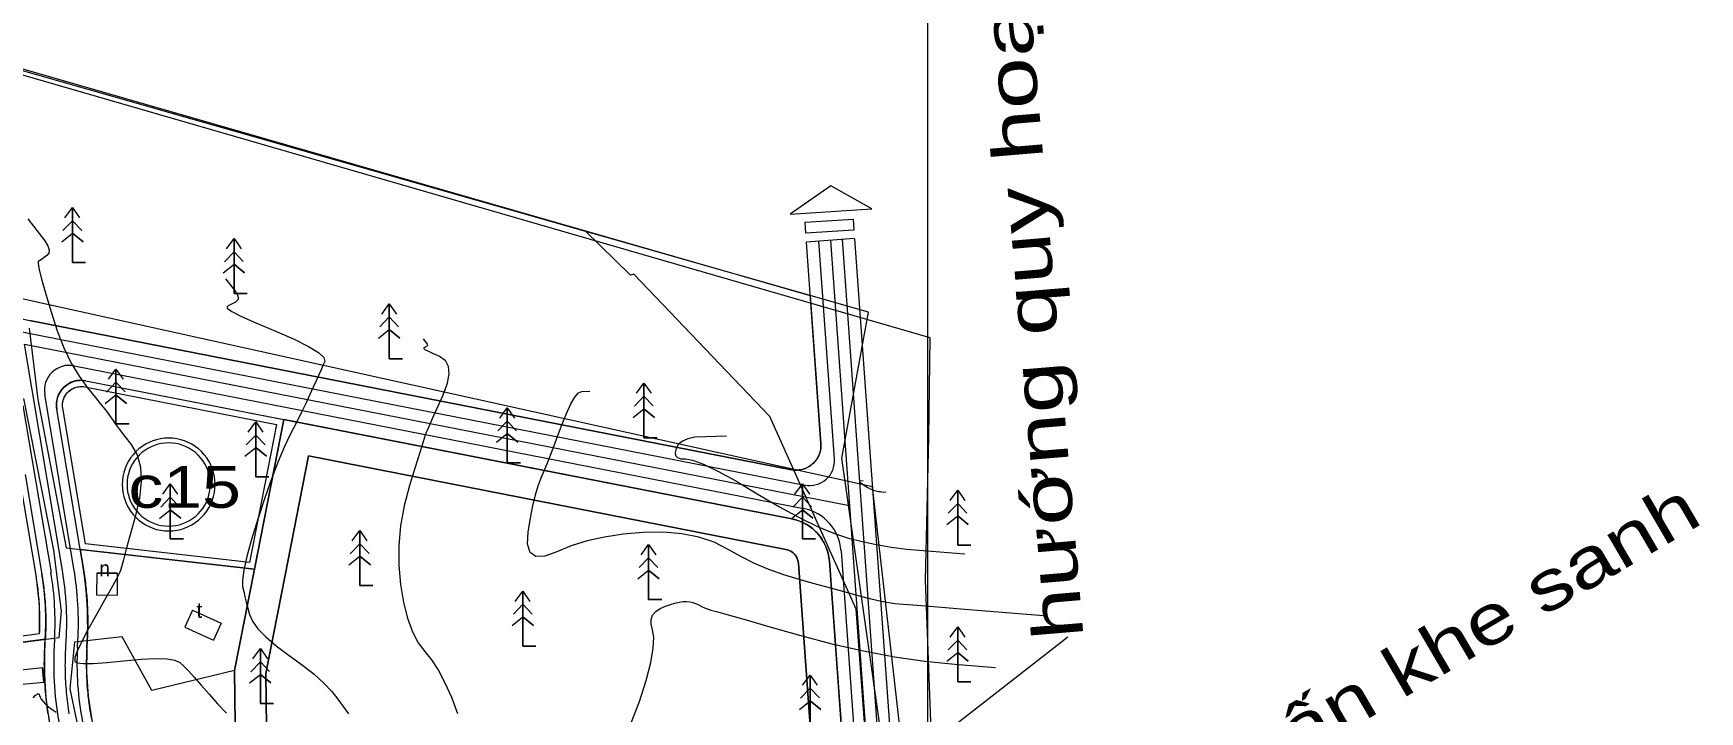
# Model space of a CAD drawing. Header units: metres. Extents: x 532950 to 537618, y 1849954 to 1853119.
# Drawn here: x 535865 to 536402, y 1851717 to 1851936 of the extents above; entities that cross this region are included whole.
import ezdxf

# ---------------------------------------------------------------- set-up
doc = ezdxf.new("R2010")
doc.units = ezdxf.units.M
doc.header["$LTSCALE"] = 3.1
for name, color, linetype, lineweight in [('11', 7, 'Continuous', 13), ('16', 7, 'Continuous', 13), ('17', 7, 'Continuous', 13), ('36', 7, 'Continuous', 13), ('46', 7, 'Continuous', 13), ('48', 7, 'Continuous', 13), ('50', 7, 'Continuous', 13), ('52', 7, 'Continuous', 13), ('53', 7, 'Continuous', 13), ('55', 7, 'Continuous', 13), ('58', 7, 'Continuous', 13), ('60', 7, 'Continuous', 13), ('63', 7, 'Continuous', 13), ('9', 7, 'Continuous', 13)]:
    doc.layers.add(name, color=color, linetype=linetype, lineweight=lineweight)

msp = doc.modelspace()

# ---------------------------------------------------------------- linework, layer by layer
at = {"layer": '11'}
for points in [[(536122.07, 1851868.99), (536138.22, 1851643.98), (536145.57, 1851566.05)], [(535876.17, 1851747.33), (535876.15, 1851748.1), (535876.14, 1851748.87), (535876.11, 1851749.64), (535876.08, 1851750.41), (535876.05, 1851751.19), (535876, 1851751.96), (535875.96, 1851752.73), (535875.9, 1851753.49), (535875.84, 1851754.26), (535875.78, 1851755.03), (535875.71, 1851755.8), (535875.63, 1851756.57), (535875.55, 1851757.33), (535875.46, 1851758.1), (535875.36, 1851758.87), (535875.26, 1851759.63), (535875.15, 1851760.4), (535875.04, 1851761.16), (535874.92, 1851761.92), (535874.8, 1851762.68), (535862.58, 1851835.58)], [(535862.58, 1851835.58), (536128.2, 1851783.61)], [(535876.97, 1851716.63), (535876.84, 1851717.48), (535876.71, 1851718.34), (535876.6, 1851719.2), (535876.48, 1851720.06), (535876.38, 1851720.92), (535876.28, 1851721.78), (535876.2, 1851722.64), (535876.12, 1851723.5), (535876.04, 1851724.36), (535875.98, 1851725.23), (535875.92, 1851726.09), (535875.87, 1851726.95), (535875.82, 1851727.82), (535875.79, 1851728.68), (535875.76, 1851729.55), (535875.74, 1851730.41), (535875.72, 1851731.28), (535875.71, 1851732.15), (535875.72, 1851733.01), (535875.72, 1851733.88), (535875.74, 1851734.74), (535875.76, 1851735.61), (535875.8, 1851736.47), (535875.83, 1851737.34), (535875.88, 1851738.2), (535876.01, 1851740.39), (535876.05, 1851741.16), (535876.08, 1851741.93), (535876.11, 1851742.7), (535876.14, 1851743.47), (535876.15, 1851744.24), (535876.17, 1851745.02), (535876.17, 1851745.79), (535876.17, 1851746.56), (535876.17, 1851747.33)]]:
    msp.add_lwpolyline(points, dxfattribs=at)
at = {"layer": '16'}
msp.add_line((536153.43, 1851566.46), (536153.43, 1852207.63), dxfattribs=at)
for points in [[(535941.73, 1851608.55), (535940.24, 1851729.62), (535946.45, 1851761.23), (535953.96, 1851799.62), (536107.71, 1851769.53), (536108.13, 1851769.43), (536108.55, 1851769.29), (536108.95, 1851769.11), (536109.33, 1851768.91), (536109.69, 1851768.67), (536110.03, 1851768.4), (536110.35, 1851768.1), (536110.64, 1851767.77), (536110.89, 1851767.42), (536111.12, 1851767.05), (536111.32, 1851766.66), (536111.48, 1851766.26), (536111.6, 1851765.84), (536111.69, 1851765.41), (536111.74, 1851764.98), (536120.53, 1851642.51)], [(535941.73, 1851608.55), (535940.24, 1851729.62), (535946.45, 1851761.23), (535953.96, 1851799.62), (536107.71, 1851769.53), (536107.93, 1851769.48), (536108.15, 1851769.42), (536108.36, 1851769.36), (536108.57, 1851769.28), (536108.78, 1851769.19), (536108.99, 1851769.09), (536109.18, 1851768.99), (536109.38, 1851768.88), (536109.57, 1851768.75), (536109.75, 1851768.62), (536109.93, 1851768.48), (536110.1, 1851768.34), (536110.26, 1851768.18), (536110.42, 1851768.02), (536110.57, 1851767.85), (536110.71, 1851767.68), (536110.84, 1851767.5), (536110.97, 1851767.31), (536111.08, 1851767.12), (536111.19, 1851766.92), (536111.29, 1851766.72), (536111.38, 1851766.51), (536111.46, 1851766.3), (536111.53, 1851766.08), (536111.59, 1851765.87), (536111.64, 1851765.65), (536111.69, 1851765.43), (536111.72, 1851765.2), (536111.74, 1851764.98), (536120.53, 1851642.51)]]:
    msp.add_lwpolyline(points, dxfattribs=at)
at = {"layer": '17'}
for points in [[(536130.5, 1851643.34), (536121.71, 1851765.7), (536121.56, 1851766.99), (536121.3, 1851768.27), (536120.93, 1851769.52), (536120.45, 1851770.74), (536119.86, 1851771.91), (536119.18, 1851773.02), (536118.4, 1851774.07), (536117.54, 1851775.04), (536116.59, 1851775.94), (536115.57, 1851776.76), (536114.48, 1851777.48), (536113.33, 1851778.1), (536112.14, 1851778.62), (536110.9, 1851779.04), (536109.63, 1851779.34), (535946.07, 1851811.35), (535936.64, 1851763.16), (535930.23, 1851730.54), (535931.84, 1851599.72)], [(536120.53, 1851642.51), (536111.74, 1851764.98), (536111.69, 1851765.41), (536111.6, 1851765.84), (536111.48, 1851766.26), (536111.32, 1851766.66), (536111.12, 1851767.05), (536110.89, 1851767.42), (536110.64, 1851767.77), (536110.35, 1851768.1), (536110.03, 1851768.4), (536109.69, 1851768.67), (536109.33, 1851768.91), (536108.95, 1851769.11), (536108.55, 1851769.29), (536108.13, 1851769.43), (536107.71, 1851769.53), (535953.96, 1851799.62), (535946.45, 1851761.23), (535940.24, 1851729.62), (535941.73, 1851608.55)]]:
    msp.add_lwpolyline(points, dxfattribs=at)
at = {"layer": '36'}
for points in [[(535882.22, 1851771.33), (535874.9, 1851814.97), (535874.84, 1851815.5), (535874.82, 1851816.02), (535874.85, 1851816.55), (535874.92, 1851817.07), (535875.04, 1851817.58), (535875.21, 1851818.08), (535875.41, 1851818.56), (535875.66, 1851819.03), (535875.95, 1851819.47), (535876.28, 1851819.88), (535876.64, 1851820.26), (535877.03, 1851820.61), (535877.45, 1851820.93), (535877.9, 1851821.21), (535878.37, 1851821.44), (535878.86, 1851821.64), (535879.36, 1851821.79), (535879.88, 1851821.89), (535880.4, 1851821.95), (535880.93, 1851821.96), (535881.45, 1851821.93), (535881.97, 1851821.85), (535943.72, 1851809.77), (535935.03, 1851765.35)], [(535882.22, 1851771.33), (535874.9, 1851814.97), (535874.85, 1851815.37), (535874.82, 1851815.77), (535874.82, 1851816.17), (535874.85, 1851816.56), (535874.9, 1851816.96), (535874.98, 1851817.35), (535875.09, 1851817.74), (535875.22, 1851818.11), (535875.37, 1851818.48), (535875.55, 1851818.84), (535875.76, 1851819.18), (535875.98, 1851819.51), (535876.23, 1851819.83), (535876.5, 1851820.12), (535876.78, 1851820.4), (535877.09, 1851820.66), (535877.41, 1851820.9), (535877.74, 1851821.11), (535878.09, 1851821.31), (535878.45, 1851821.48), (535878.82, 1851821.62), (535879.21, 1851821.74), (535879.59, 1851821.84), (535879.99, 1851821.91), (535880.38, 1851821.95), (535880.78, 1851821.96), (535881.18, 1851821.95), (535881.58, 1851821.92), (535881.97, 1851821.85), (535943.72, 1851809.77), (535935.03, 1851765.35)]]:
    msp.add_lwpolyline(points, close=True, dxfattribs=at)
for points in [[(535861.07, 1851791.66), (535866.17, 1851761.24), (535867.25, 1851751.83), (535867.34, 1851742.37), (535853.8, 1851740.53)], [(535861.07, 1851791.66), (535866.17, 1851761.24), (535866.27, 1851760.59), (535866.37, 1851759.95), (535866.47, 1851759.3), (535866.56, 1851758.65), (535866.65, 1851758.01), (535866.73, 1851757.36), (535866.81, 1851756.71), (535866.88, 1851756.06), (535866.95, 1851755.41), (535867.02, 1851754.76), (535867.07, 1851754.11), (535867.13, 1851753.46), (535867.18, 1851752.81), (535867.22, 1851752.16), (535867.27, 1851751.51), (535867.3, 1851750.85), (535867.33, 1851750.2), (535867.36, 1851749.55), (535867.38, 1851748.9), (535867.4, 1851748.24), (535867.41, 1851747.59), (535867.42, 1851746.94), (535867.42, 1851746.28), (535867.42, 1851745.63), (535867.42, 1851744.98), (535867.4, 1851744.32), (535867.39, 1851743.67), (535867.37, 1851743.02), (535867.34, 1851742.37), (535853.8, 1851740.53)]]:
    msp.add_lwpolyline(points, dxfattribs=at)
at = {"layer": '46'}
msp.add_lwpolyline([(535284.26, 1852090.56), (536115.57, 1851851.29), (536118.99, 1851803.59), (536119.01, 1851802.89), (536118.96, 1851802.2), (536118.86, 1851801.51), (536118.7, 1851800.83), (536118.47, 1851800.17), (536118.2, 1851799.53), (536117.86, 1851798.91), (536117.48, 1851798.33), (536117.04, 1851797.78), (536116.56, 1851797.28), (536116.04, 1851796.81), (536115.48, 1851796.4), (536114.88, 1851796.03), (536114.26, 1851795.72), (536113.61, 1851795.46), (536112.94, 1851795.27), (536112.26, 1851795.13), (536111.56, 1851795.04), (536110.86, 1851795.02), (536110.17, 1851795.07), (536109.48, 1851795.17), (535864.17, 1851843.17)], dxfattribs=at)
at = {"layer": '48'}
msp.add_lwpolyline([(535864.1, 1851423.04), (536000.85, 1851463.59), (536121.01, 1851536.11), (536159.04, 1851583.93), (536135.62, 1851789.72), (535515.37, 1851926.72)], dxfattribs=at)
at = {"layer": '50'}
for points in [[(535891.13, 1851652.46), (535912.85, 1851651.17), (535931.22, 1851649.72), (535930.23, 1851730.54), (535936.64, 1851763.16), (535880.5, 1851769.52), (535881.45, 1851763.8), (535882.67, 1851753.45), (535882.88, 1851743.02), (535882.82, 1851741.51), (535882.75, 1851740), (535882.62, 1851737.81), (535882.5, 1851730.01), (535883.03, 1851722.23), (535884.2, 1851714.52), (535886.36, 1851703.51), (535889.3, 1851688.48), (535890.85, 1851677.67), (535891.29, 1851666.76)], [(535869.26, 1851740.61), (535855.58, 1851738.76), (535852.9, 1851719.24), (535854.78, 1851706.32), (535848.59, 1851705.42), (535850.59, 1851688.39), (535857.41, 1851688.39), (535859.31, 1851675.39), (535865.73, 1851674.32), (535865.74, 1851652.12), (535877.63, 1851652.49), (535877.79, 1851666.91), (535877.41, 1851676.44), (535876.06, 1851685.89), (535870.96, 1851711.92), (535869.53, 1851721.48), (535868.96, 1851731.12), (535869.27, 1851740.78)]]:
    msp.add_lwpolyline(points, close=True, dxfattribs=at)
at = {"layer": '52'}
for p, q in [((536123.36, 1851798.66), (536118.33, 1851868.73)), ((536125.81, 1851869.26), (536141.96, 1851644.29)), ((535878.51, 1851828.65), (536113.4, 1851782.68)), ((535878.5, 1851763.3), (535869.08, 1851819.47)), ((535862.08, 1851815.88), (535871.1, 1851762.06)), ((536125.48, 1851769.03), (536134.48, 1851643.67)), ((535872.26, 1851740.61), (535872.14, 1851738.42)), ((535879.62, 1851737.99), (535879.75, 1851740.17))]:
    msp.add_line(p, q, dxfattribs=at)
msp.add_lwpolyline([(535410.48, 1851930.66), (535519.35, 1851916.13), (535863.35, 1851839.25), (536113.84, 1851790.24)], dxfattribs=at)
for centre, radius, start, end in [((535876.97, 1851820.79), 8, 78.9283, 189.5155), ((536115.38, 1851798.09), 8, 258.9283, 4.1063), ((536110.52, 1851767.96), 15, 4.1063, 78.9283), ((535776.17, 1851746.15), 96.25, 356.6981, 9.5155), ((535776.17, 1851746.15), 103.75, 356.6981, 9.5155), ((535975.71, 1851732.44), 103.75, 176.6981, 191.0826), ((535975.71, 1851732.44), 96.25, 176.6981, 191.0826)]:
    msp.add_arc(centre, radius, start, end, dxfattribs=at)
at = {"layer": '53'}
for p, q in [((536118.99, 1851803.59), (536114.34, 1851868.44)), ((536129.8, 1851869.55), (536145.94, 1851644.62)), ((535882.36, 1851823.82), (536109.63, 1851779.34)), ((535881.45, 1851763.8), (535872.93, 1851814.64)), ((536121.71, 1851765.7), (536130.5, 1851643.34)), ((535869.14, 1851738.59), (535869.27, 1851740.78)), ((535882.62, 1851737.81), (535882.75, 1851740))]:
    msp.add_line(p, q, dxfattribs=at)
msp.add_lwpolyline([(535411.01, 1851934.63), (535520.05, 1851920.07), (535864.17, 1851843.17), (536109.48, 1851795.17)], dxfattribs=at)
for centre, radius, start, end in [((535880.82, 1851815.97), 8, 78.9283, 189.5155), ((536111.01, 1851803.02), 8, 258.9283, 4.1063), ((536106.75, 1851764.62), 15, 4.1063, 78.9283), ((535776.17, 1851746.15), 93.25, 356.6981, 9.5155), ((535776.17, 1851746.15), 106.75, 356.6981, 9.5155), ((535975.71, 1851732.44), 106.75, 176.6981, 191.0826), ((535975.71, 1851732.44), 93.25, 176.6981, 191.0826)]:
    msp.add_arc(centre, radius, start, end, dxfattribs=at)
at = {"layer": '55'}
for p, q in [((535878.02, 1851879.59), (535878.02, 1851861.92)), ((535874.96, 1851872.15), (535878.02, 1851875.35)), ((535881, 1851872.21), (535878.02, 1851875.35)), ((535874.54, 1851868.52), (535878.02, 1851871.3)), ((535881.43, 1851868.53), (535878.02, 1851871.3)), ((535930.02, 1851869.59), (535930.02, 1851851.92)), ((535926.96, 1851862.15), (535930.02, 1851865.35)), ((535933, 1851862.21), (535930.02, 1851865.35)), ((535878.02, 1851861.92), (535882.22, 1851861.92)), ((535926.54, 1851858.52), (535930.02, 1851861.3)), ((535933.43, 1851858.53), (535930.02, 1851861.3)), ((535930.02, 1851851.92), (535934.22, 1851851.92)), ((535980.02, 1851848.59), (535980.02, 1851830.92)), ((535976.96, 1851841.15), (535980.02, 1851844.35)), ((535983, 1851841.21), (535980.02, 1851844.35)), ((535976.54, 1851837.52), (535980.02, 1851840.3)), ((535983.43, 1851837.53), (535980.02, 1851840.3)), ((535980.02, 1851830.92), (535984.22, 1851830.92)), ((535892.02, 1851827.59), (535892.02, 1851809.92)), ((535888.54, 1851816.52), (535892.02, 1851819.3)), ((535888.96, 1851820.15), (535892.02, 1851823.35)), ((535895, 1851820.21), (535892.02, 1851823.35)), ((535895.43, 1851816.53), (535892.02, 1851819.3)), ((536062.02, 1851823.09), (536062.02, 1851805.42)), ((536018.02, 1851815.09), (536018.02, 1851797.42)), ((536058.54, 1851812.02), (536062.02, 1851814.8)), ((536058.96, 1851815.65), (536062.02, 1851818.85)), ((536065, 1851815.71), (536062.02, 1851818.85)), ((536065.43, 1851812.03), (536062.02, 1851814.8)), ((535892.02, 1851809.92), (535896.22, 1851809.92)), ((535937.02, 1851810.59), (535937.02, 1851792.92)), ((536014.96, 1851807.65), (536018.02, 1851810.85)), ((536021, 1851807.71), (536018.02, 1851810.85)), ((535933.96, 1851803.15), (535937.02, 1851806.35)), ((535940, 1851803.21), (535937.02, 1851806.35)), ((536014.54, 1851804.02), (536018.02, 1851806.8)), ((536021.43, 1851804.03), (536018.02, 1851806.8)), ((536062.02, 1851805.42), (536066.22, 1851805.42)), ((535933.54, 1851799.52), (535937.02, 1851802.3)), ((535940.43, 1851799.53), (535937.02, 1851802.3)), ((535937.02, 1851792.92), (535941.22, 1851792.92)), ((536018.02, 1851797.42), (536022.22, 1851797.42)), ((535909.52, 1851790.59), (535909.52, 1851772.92)), ((536113.02, 1851790.59), (536113.02, 1851772.92)), ((536163.02, 1851788.59), (536163.02, 1851770.92)), ((535906.04, 1851779.52), (535909.52, 1851782.3)), ((535906.46, 1851783.15), (535909.52, 1851786.35)), ((535912.5, 1851783.21), (535909.52, 1851786.35)), ((535912.93, 1851779.53), (535909.52, 1851782.3)), ((536109.54, 1851779.52), (536113.02, 1851782.3)), ((536109.96, 1851783.15), (536113.02, 1851786.35)), ((536116, 1851783.21), (536113.02, 1851786.35)), ((536116.43, 1851779.53), (536113.02, 1851782.3)), ((536159.96, 1851781.15), (536163.02, 1851784.35)), ((536166, 1851781.21), (536163.02, 1851784.35)), ((536159.54, 1851777.52), (536163.02, 1851780.3)), ((536166.43, 1851777.53), (536163.02, 1851780.3)), ((535909.52, 1851772.92), (535913.72, 1851772.92)), ((535967.46, 1851768.15), (535970.52, 1851771.35)), ((535970.52, 1851775.59), (535970.52, 1851757.92)), ((535973.5, 1851768.21), (535970.52, 1851771.35)), ((536063.52, 1851771.09), (536063.52, 1851753.42)), ((536113.02, 1851772.92), (536117.22, 1851772.92)), ((536163.02, 1851770.92), (536167.22, 1851770.92)), ((535967.04, 1851764.52), (535970.52, 1851767.3)), ((535973.93, 1851764.53), (535970.52, 1851767.3)), ((536060.46, 1851763.65), (536063.52, 1851766.85)), ((536066.5, 1851763.71), (536063.52, 1851766.85)), ((535885.81, 1851761.85), (535885.79, 1851754.85)), ((535892.45, 1851761.83), (535885.81, 1851761.85)), ((535885.81, 1851761.85), (535892.45, 1851761.83)), ((535892.45, 1851761.83), (535892.43, 1851754.83)), ((536060.04, 1851760.02), (536063.52, 1851762.8)), ((536066.93, 1851760.03), (536063.52, 1851762.8)), ((535885.79, 1851754.85), (535892.43, 1851754.83)), ((535970.52, 1851757.92), (535974.72, 1851757.92)), ((536023.02, 1851756.09), (536023.02, 1851738.42)), ((535916.67, 1851749.93), (535914.23, 1851744.45)), ((535916.67, 1851749.93), (535925.9, 1851745.83)), ((535916.67, 1851749.93), (535925.9, 1851745.83)), ((536019.96, 1851748.65), (536023.02, 1851751.85)), ((536026, 1851748.71), (536023.02, 1851751.85)), ((536063.52, 1851753.42), (536067.72, 1851753.42)), ((535914.23, 1851744.45), (535923.46, 1851740.34)), ((535925.9, 1851745.83), (535923.46, 1851740.34)), ((536019.54, 1851745.02), (536023.02, 1851747.8)), ((536026.43, 1851745.03), (536023.02, 1851747.8)), ((536163.02, 1851744.59), (536163.02, 1851726.92)), ((536135.64, 1851692.42), (536198.48, 1851741.37)), ((536159.96, 1851737.15), (536163.02, 1851740.35)), ((536166, 1851737.21), (536163.02, 1851740.35)), ((535935.46, 1851730.15), (535938.52, 1851733.35)), ((535938.52, 1851737.59), (535938.52, 1851719.92)), ((535941.5, 1851730.21), (535938.52, 1851733.35)), ((536023.02, 1851738.42), (536027.22, 1851738.42)), ((536159.54, 1851733.52), (536163.02, 1851736.3)), ((536166.43, 1851733.53), (536163.02, 1851736.3)), ((535861.36, 1851730.8), (535868.33, 1851731.47)), ((535868.33, 1851731.47), (535868.78, 1851726.82)), ((535868.78, 1851726.82), (535868.33, 1851731.47)), ((535935.04, 1851726.52), (535938.52, 1851729.3)), ((535941.93, 1851726.53), (535938.52, 1851729.3)), ((536115.52, 1851729.09), (536115.52, 1851711.42)), ((535861.82, 1851726.15), (535868.78, 1851726.82)), ((536112.46, 1851721.65), (536115.52, 1851724.85)), ((536118.5, 1851721.71), (536115.52, 1851724.85)), ((536163.02, 1851726.92), (536167.22, 1851726.92)), ((535938.52, 1851719.92), (535942.72, 1851719.92)), ((536112.04, 1851718.02), (536115.52, 1851720.8)), ((536118.93, 1851718.03), (536115.52, 1851720.8))]:
    msp.add_line(p, q, dxfattribs=at)
msp.add_lwpolyline([(534435.03, 1852302.36), (534325.72, 1852049.19), (534353.84, 1851932.14), (534451.76, 1851760.49), (534494.46, 1851609.32), (534521.83, 1851454.43), (534874.06, 1851297.73), (534980.01, 1851227.29), (535025.25, 1851130.42), (535137.96, 1851046.53), (535351.9, 1851022.3), (535580.64, 1851242.44), (535635.18, 1851288.02), (535713.41, 1851370.26), (536002.4, 1851411.83), (536158.14, 1851571.22), (536125.75, 1851798.92), (536134.25, 1851845.92), (534499.31, 1852312.5)], close=True, dxfattribs=at)
for points in [[(535875.59, 1851876.3), (535878.02, 1851879.59), (535880.29, 1851876.3)], [(535875.59, 1851876.3), (535878.02, 1851879.59), (535880.29, 1851876.3)], [(535882.22, 1851861.92), (535878.02, 1851861.92), (535878.02, 1851879.59)], [(535863.66, 1851875.95), (535869.15, 1851868.9), (535870.05, 1851867.28), (535870.46, 1851865.94), (535870.37, 1851864.89), (535869.8, 1851864.13), (535869.03, 1851863.56), (535868.37, 1851863.09), (535867.81, 1851862.72), (535867.37, 1851862.45), (535867.02, 1851862.27), (535866.96, 1851861.52), (535867.33, 1851859.51), (535868.15, 1851856.25), (535869.4, 1851851.74), (535871.1, 1851845.97), (535873.1, 1851839.88), (535875.28, 1851834.4), (535877.62, 1851829.52), (535880.15, 1851825.25), (535882.84, 1851821.58), (535885.37, 1851818.49), (535887.39, 1851815.98), (535888.92, 1851814.03), (535889.95, 1851812.65), (535890.48, 1851811.84), (535890.96, 1851811.08), (535891.85, 1851809.84), (535893.14, 1851808.12), (535894.83, 1851805.92), (535896.92, 1851803.25), (535898.81, 1851799.99), (535899.89, 1851796.04), (535900.15, 1851791.39), (535899.6, 1851786.04), (535898.24, 1851780), (535896.63, 1851774.2), (535895.35, 1851769.57), (535894.39, 1851766.13), (535893.76, 1851763.86), (535893.45, 1851762.77), (535893.02, 1851761.79), (535892.03, 1851759.86), (535890.46, 1851756.99), (535888.33, 1851753.16), (535885.63, 1851748.37), (535882.97, 1851743.58), (535880.95, 1851739.7), (535879.57, 1851736.73), (535878.82, 1851734.69), (535878.72, 1851733.56), (535879.53, 1851733.03), (535881.52, 1851732.77), (535884.69, 1851732.78), (535889.04, 1851733.07), (535894.57, 1851733.64), (535900.18, 1851734.17), (535904.78, 1851734.4), (535908.38, 1851734.3), (535910.97, 1851733.88), (535912.56, 1851733.14), (535913.79, 1851732.01), (535915.36, 1851730.42), (535917.24, 1851728.37), (535919.45, 1851725.85), (535921.97, 1851722.88), (535924.73, 1851719.76), (535927.61, 1851716.81)], [(535874.96, 1851872.15), (535878.02, 1851875.35), (535881, 1851872.21)], [(535874.54, 1851868.52), (535878.02, 1851871.3), (535881.43, 1851868.53)], [(535927.59, 1851866.3), (535930.02, 1851869.59), (535932.29, 1851866.3)], [(535927.59, 1851866.3), (535930.02, 1851869.59), (535932.29, 1851866.3)], [(535934.22, 1851851.92), (535930.02, 1851851.92), (535930.02, 1851869.59)], [(536137.78, 1851649.77), (536130.3, 1851750.32), (536102.52, 1851812.35), (536058.79, 1851858.16), (536057.67, 1851857.78), (536042.93, 1851872.2)], [(535926.96, 1851862.15), (535930.02, 1851865.35), (535933, 1851862.21)], [(535926.54, 1851858.52), (535930.02, 1851861.3), (535933.43, 1851858.53)], [(535927.3, 1851856.61), (535930.58, 1851852.4), (535931.12, 1851851.42), (535931.36, 1851850.62), (535931.31, 1851850), (535930.97, 1851849.54), (535930.45, 1851849.17), (535929.87, 1851848.81), (535929.24, 1851848.46), (535928.55, 1851848.11), (535927.8, 1851847.77), (535927.8, 1851847.18), (535929.33, 1851846.09), (535932.41, 1851844.51), (535937.02, 1851842.42), (535943.17, 1851839.84), (535949.35, 1851837.18), (535954.04, 1851834.87), (535957.25, 1851832.89), (535958.98, 1851831.26), (535959.22, 1851829.97), (535958.67, 1851828.75), (535958.03, 1851827.31), (535957.3, 1851825.67), (535956.47, 1851823.81), (535955.54, 1851821.75), (535954.48, 1851819.41), (535953.21, 1851816.75), (535951.75, 1851813.75), (535950.09, 1851810.42), (535948.24, 1851806.77), (535946.25, 1851802.61), (535944.2, 1851797.79), (535942.08, 1851792.29), (535939.9, 1851786.13), (535937.65, 1851779.29), (535935.64, 1851772.68), (535934.14, 1851767.21), (535933.17, 1851762.86), (535932.71, 1851759.65), (535932.78, 1851757.56), (535933.14, 1851755.98), (535933.54, 1851754.3), (535933.98, 1851752.5), (535934.46, 1851750.6), (535935, 1851748.59), (535935.95, 1851746.41), (535937.71, 1851744), (535940.28, 1851741.36), (535943.64, 1851738.5), (535947.82, 1851735.41), (535952.1, 1851732.28), (535955.81, 1851729.31), (535958.93, 1851726.49), (535961.48, 1851723.83), (535963.45, 1851721.32), (535965.16, 1851718.93), (535966.91, 1851716.61)], [(535977.59, 1851845.3), (535980.02, 1851848.59), (535982.29, 1851845.3)], [(535977.59, 1851845.3), (535980.02, 1851848.59), (535982.29, 1851845.3)], [(535984.22, 1851830.92), (535980.02, 1851830.92), (535980.02, 1851848.59)], [(535864.02, 1851840.77), (535866.87, 1851817.78), (535876.01, 1851770.03), (535936.64, 1851763.16), (535930.23, 1851730.54), (535903.52, 1851724.12), (535894.01, 1851741.42), (535878.7, 1851739.64), (535877.2, 1851724.59), (535887.39, 1851676.29)], [(535976.96, 1851841.15), (535980.02, 1851844.35), (535983, 1851841.21)], [(535976.54, 1851837.52), (535980.02, 1851840.3), (535983.43, 1851837.53)], [(535990.93, 1851837.28), (535992.01, 1851835.89), (535992.19, 1851835.57), (535992.27, 1851835.31), (535992.25, 1851835.1), (535992.14, 1851834.95), (535991.97, 1851834.83), (535991.78, 1851834.71), (535991.57, 1851834.6), (535991.34, 1851834.48), (535991.1, 1851834.37), (535991.1, 1851834.18), (535991.6, 1851833.82), (535992.61, 1851833.3), (535994.13, 1851832.61), (535996.15, 1851831.76), (535998, 1851830.49), (535999.01, 1851828.54), (535999.18, 1851825.91), (535998.51, 1851822.59), (535996.99, 1851818.6), (535995.24, 1851814.67), (535993.85, 1851811.56), (535992.82, 1851809.27), (535992.16, 1851807.8), (535991.87, 1851807.14), (535991.57, 1851806.27), (535990.88, 1851804.12), (535989.82, 1851800.71), (535988.37, 1851796.04), (535986.53, 1851790.1), (535984.79, 1851783.56), (535983.63, 1851777.11), (535983.05, 1851770.73), (535983.04, 1851764.43), (535983.61, 1851758.21), (535984.61, 1851752.4), (535985.89, 1851747.35), (535987.45, 1851743.04), (535989.29, 1851739.48), (535991.41, 1851736.67), (535993.64, 1851733.92), (535995.82, 1851730.54), (535997.94, 1851726.54), (536000.01, 1851721.91), (536002.03, 1851716.65)], [(535889.59, 1851824.3), (535892.02, 1851827.59), (535894.29, 1851824.3)], [(535889.59, 1851824.3), (535892.02, 1851827.59), (535894.29, 1851824.3)], [(535896.22, 1851809.92), (535892.02, 1851809.92), (535892.02, 1851827.59)], [(535888.54, 1851816.52), (535892.02, 1851819.3), (535895.43, 1851816.53)], [(535888.96, 1851820.15), (535892.02, 1851823.35), (535895, 1851820.21)], [(536190.65, 1851748.18), (536164.03, 1851750.3), (536157.83, 1851750.79), (536152.66, 1851751.2), (536148.53, 1851751.53), (536145.44, 1851751.78), (536142.83, 1851752.04), (536140.17, 1851752.43), (536137.46, 1851752.94), (536134.7, 1851753.56), (536131.88, 1851754.31), (536128.8, 1851755.18), (536125.28, 1851756.17), (536121.31, 1851757.27), (536116.89, 1851758.49), (536112.02, 1851759.83), (536107.02, 1851761.34), (536102.22, 1851763.07), (536097.61, 1851765.03), (536093.19, 1851767.2), (536088.96, 1851769.6), (536084.58, 1851771.82), (536079.66, 1851773.46), (536074.23, 1851774.53), (536068.28, 1851775.03), (536061.8, 1851774.95), (536055.3, 1851774.4), (536049.27, 1851773.51), (536043.71, 1851772.28), (536038.61, 1851770.69), (536033.99, 1851768.76), (536030.11, 1851767.33), (536027.25, 1851767.26), (536025.4, 1851768.55), (536024.56, 1851771.19), (536024.73, 1851775.19), (536025.45, 1851779.63), (536026.22, 1851783.59), (536027.05, 1851787.06), (536027.95, 1851790.04), (536028.9, 1851792.54), (536029.94, 1851795.02), (536031.12, 1851797.93), (536032.43, 1851801.27), (536033.87, 1851805.05), (536035.44, 1851809.26), (536037.02, 1851813.25), (536038.46, 1851816.36), (536039.78, 1851818.58), (536040.98, 1851819.93), (536042.05, 1851820.39), (536044.56, 1851820.44)], [(536059.59, 1851819.8), (536062.02, 1851823.09), (536064.29, 1851819.8)], [(536059.59, 1851819.8), (536062.02, 1851823.09), (536064.29, 1851819.8)], [(536066.22, 1851805.42), (536062.02, 1851805.42), (536062.02, 1851823.09)], [(535855.58, 1851738.76), (535873.68, 1851741.21), (535874.5, 1851749.61), (535871.99, 1851769.27), (535862.38, 1851818.06)], [(536015.59, 1851811.8), (536018.02, 1851815.09), (536020.29, 1851811.8)], [(536015.59, 1851811.8), (536018.02, 1851815.09), (536020.29, 1851811.8)], [(536022.22, 1851797.42), (536018.02, 1851797.42), (536018.02, 1851815.09)], [(536058.54, 1851812.02), (536062.02, 1851814.8), (536065.43, 1851812.03)], [(536058.96, 1851815.65), (536062.02, 1851818.85), (536065, 1851815.71)], [(535934.59, 1851807.3), (535937.02, 1851810.59), (535939.29, 1851807.3)], [(535934.59, 1851807.3), (535937.02, 1851810.59), (535939.29, 1851807.3)], [(535941.22, 1851792.92), (535937.02, 1851792.92), (535937.02, 1851810.59)], [(536014.96, 1851807.65), (536018.02, 1851810.85), (536021, 1851807.71)], [(535933.96, 1851803.15), (535937.02, 1851806.35), (535940, 1851803.21)], [(536014.54, 1851804.02), (536018.02, 1851806.8), (536021.43, 1851804.03)], [(536088.59, 1851806), (536078.41, 1851805.64), (536076.17, 1851805.16), (536074.41, 1851804.4), (536073.14, 1851803.36), (536072.36, 1851802.05), (536072.04, 1851800.74), (536072.19, 1851799.75), (536072.79, 1851799.07), (536073.84, 1851798.7), (536075.35, 1851798.64), (536077.67, 1851798.27), (536081.14, 1851796.96), (536085.77, 1851794.73), (536091.56, 1851791.56), (536098.5, 1851787.45), (536105.7, 1851783.22), (536112.24, 1851779.67), (536118.12, 1851776.81), (536123.34, 1851774.62), (536127.91, 1851773.12), (536132.26, 1851772.02), (536136.84, 1851771.08), (536141.63, 1851770.29), (536146.65, 1851769.64), (536151.89, 1851769.14), (536165.27, 1851768.08)], [(535933.54, 1851799.52), (535937.02, 1851802.3), (535940.43, 1851799.53)], [(535907.09, 1851787.3), (535909.52, 1851790.59), (535911.79, 1851787.3)], [(535907.09, 1851787.3), (535909.52, 1851790.59), (535911.79, 1851787.3)], [(535913.72, 1851772.92), (535909.52, 1851772.92), (535909.52, 1851790.59)], [(536110.59, 1851787.3), (536113.02, 1851790.59), (536115.29, 1851787.3)], [(536110.59, 1851787.3), (536113.02, 1851790.59), (536115.29, 1851787.3)], [(536117.22, 1851772.92), (536113.02, 1851772.92), (536113.02, 1851790.59)], [(536132.62, 1851791.56), (536131.43, 1851791.48), (536131.44, 1851791.31), (536131.71, 1851791.02), (536132.24, 1851790.63), (536133.03, 1851790.12), (536133.9, 1851789.61), (536134.67, 1851789.18), (536135.33, 1851788.85), (536135.89, 1851788.6), (536136.34, 1851788.45), (536136.75, 1851788.34), (536137.19, 1851788.25), (536137.64, 1851788.18), (536138.12, 1851788.12), (536138.61, 1851788.07), (536139.88, 1851787.97)], [(536160.59, 1851785.3), (536163.02, 1851788.59), (536165.29, 1851785.3)], [(536160.59, 1851785.3), (536163.02, 1851788.59), (536165.29, 1851785.3)], [(536167.22, 1851770.92), (536163.02, 1851770.92), (536163.02, 1851788.59)], [(535906.04, 1851779.52), (535909.52, 1851782.3), (535912.93, 1851779.53)], [(535906.46, 1851783.15), (535909.52, 1851786.35), (535912.5, 1851783.21)], [(536109.54, 1851779.52), (536113.02, 1851782.3), (536116.43, 1851779.53)], [(536109.96, 1851783.15), (536113.02, 1851786.35), (536116, 1851783.21)], [(536159.96, 1851781.15), (536163.02, 1851784.35), (536166, 1851781.21)], [(536159.54, 1851777.52), (536163.02, 1851780.3), (536166.43, 1851777.53)], [(535967.46, 1851768.15), (535970.52, 1851771.35), (535973.5, 1851768.21)], [(535968.09, 1851772.3), (535970.52, 1851775.59), (535972.79, 1851772.3)], [(535968.09, 1851772.3), (535970.52, 1851775.59), (535972.79, 1851772.3)], [(535974.72, 1851757.92), (535970.52, 1851757.92), (535970.52, 1851775.59)], [(536061.09, 1851767.8), (536063.52, 1851771.09), (536065.79, 1851767.8)], [(536061.09, 1851767.8), (536063.52, 1851771.09), (536065.79, 1851767.8)], [(536067.72, 1851753.42), (536063.52, 1851753.42), (536063.52, 1851771.09)], [(535967.04, 1851764.52), (535970.52, 1851767.3), (535973.93, 1851764.53)], [(536060.46, 1851763.65), (536063.52, 1851766.85), (536066.5, 1851763.71)], [(536060.04, 1851760.02), (536063.52, 1851762.8), (536066.93, 1851760.03)], [(536020.59, 1851752.8), (536023.02, 1851756.09), (536025.29, 1851752.8)], [(536020.59, 1851752.8), (536023.02, 1851756.09), (536025.29, 1851752.8)], [(536027.22, 1851738.42), (536023.02, 1851738.42), (536023.02, 1851756.09)], [(536019.96, 1851748.65), (536023.02, 1851751.85), (536026, 1851748.71)], [(536057.87, 1851713.68), (536060.56, 1851720.54), (536062.69, 1851727.35), (536064.17, 1851733.07), (536065.02, 1851737.69), (536065.24, 1851741.22), (536064.81, 1851743.65), (536064.32, 1851745.44), (536064.32, 1851747.01), (536064.81, 1851748.37), (536065.8, 1851749.52), (536067.28, 1851750.46), (536068.96, 1851751.21), (536070.53, 1851751.81), (536071.99, 1851752.26), (536073.35, 1851752.56), (536074.6, 1851752.7), (536075.75, 1851752.71), (536076.81, 1851752.62), (536077.77, 1851752.43), (536078.65, 1851752.14), (536079.43, 1851751.75), (536080.18, 1851751.32), (536080.96, 1851750.94), (536081.78, 1851750.59), (536082.63, 1851750.28), (536083.52, 1851750.01), (536085.39, 1851749.49), (536089.17, 1851748.42), (536094.88, 1851746.8), (536102.5, 1851744.64), (536112.05, 1851741.93), (536122.46, 1851739.17), (536132.66, 1851736.85), (536142.67, 1851734.98), (536152.48, 1851733.56), (536162.08, 1851732.58), (536171.24, 1851731.85), (536175.14, 1851731.54)], [(536019.54, 1851745.02), (536023.02, 1851747.8), (536026.43, 1851745.03)], [(536160.59, 1851741.3), (536163.02, 1851744.59), (536165.29, 1851741.3)], [(536160.59, 1851741.3), (536163.02, 1851744.59), (536165.29, 1851741.3)], [(536167.22, 1851726.92), (536163.02, 1851726.92), (536163.02, 1851744.59)], [(536159.96, 1851737.15), (536163.02, 1851740.35), (536166, 1851737.21)], [(535935.46, 1851730.15), (535938.52, 1851733.35), (535941.5, 1851730.21)], [(535936.09, 1851734.3), (535938.52, 1851737.59), (535940.79, 1851734.3)], [(535936.09, 1851734.3), (535938.52, 1851737.59), (535940.79, 1851734.3)], [(535942.72, 1851719.92), (535938.52, 1851719.92), (535938.52, 1851737.59)], [(536159.54, 1851733.52), (536163.02, 1851736.3), (536166.43, 1851733.53)], [(535935.04, 1851726.52), (535938.52, 1851729.3), (535941.93, 1851726.53)], [(536113.09, 1851725.8), (536115.52, 1851729.09), (536117.79, 1851725.8)], [(536113.09, 1851725.8), (536115.52, 1851729.09), (536117.79, 1851725.8)], [(536119.72, 1851711.42), (536115.52, 1851711.42), (536115.52, 1851729.09)], [(535865.35, 1851721.74), (535866.05, 1851722.49), (535866.61, 1851722.95), (535867.02, 1851723.11), (535867.3, 1851722.97), (535867.43, 1851722.54), (535867.6, 1851721.93), (535867.97, 1851721.26), (535868.55, 1851720.52), (535869.33, 1851719.71), (535870.32, 1851718.85), (535871.47, 1851717.97), (535872.74, 1851717.13)], [(536112.46, 1851721.65), (536115.52, 1851724.85), (536118.5, 1851721.71)], [(536112.04, 1851718.02), (536115.52, 1851720.8), (536118.93, 1851718.03)]]:
    msp.add_lwpolyline(points, dxfattribs=at)
at = {"layer": '58'}
for points in [[(535284.26, 1852090.56), (536115.57, 1851851.29), (536118.99, 1851803.59), (536119.01, 1851803.09), (536119, 1851802.58), (536118.95, 1851802.08), (536118.87, 1851801.58), (536118.77, 1851801.08), (536118.63, 1851800.6), (536118.46, 1851800.12), (536118.26, 1851799.66), (536118.03, 1851799.2), (536117.77, 1851798.77), (536117.49, 1851798.35), (536117.18, 1851797.95), (536116.85, 1851797.57), (536116.49, 1851797.21), (536116.11, 1851796.88), (536115.71, 1851796.56), (536115.3, 1851796.28), (536114.86, 1851796.02), (536114.41, 1851795.79), (536113.95, 1851795.59), (536113.47, 1851795.42), (536112.99, 1851795.28), (536112.49, 1851795.17), (536111.99, 1851795.09), (536111.49, 1851795.04), (536110.98, 1851795.02), (536110.48, 1851795.04), (536109.98, 1851795.09), (536109.48, 1851795.17), (535864.17, 1851843.17)], [(535931.84, 1851599.72), (535930.23, 1851730.54), (535936.64, 1851763.16), (535946.07, 1851811.35), (536109.63, 1851779.34), (536110.29, 1851779.2), (536110.94, 1851779.02), (536111.59, 1851778.82), (536112.22, 1851778.59), (536112.85, 1851778.33), (536113.46, 1851778.04), (536114.05, 1851777.72), (536114.64, 1851777.38), (536115.2, 1851777.01), (536115.75, 1851776.62), (536116.28, 1851776.2), (536116.79, 1851775.76), (536117.29, 1851775.3), (536117.76, 1851774.82), (536118.2, 1851774.31), (536118.63, 1851773.78), (536119.03, 1851773.24), (536119.4, 1851772.68), (536119.75, 1851772.1), (536120.08, 1851771.51), (536120.37, 1851770.9), (536120.64, 1851770.28), (536120.88, 1851769.65), (536121.09, 1851769.01), (536121.28, 1851768.36), (536121.43, 1851767.7), (536121.56, 1851767.04), (536121.65, 1851766.37), (536121.71, 1851765.7), (536122.02, 1851761.48), (536122.32, 1851757.26), (536122.62, 1851753.04), (536122.92, 1851748.82), (536123.23, 1851744.61), (536123.53, 1851740.39), (536123.83, 1851736.17), (536124.14, 1851731.95), (536124.44, 1851727.73), (536124.74, 1851723.51), (536125.04, 1851719.29), (536125.35, 1851715.07)], [(535862.76, 1851793.66), (535868.14, 1851761.57), (535868.26, 1851760.85), (535868.37, 1851760.13), (535868.47, 1851759.42), (535868.57, 1851758.7), (535868.67, 1851757.98), (535868.76, 1851757.26), (535868.84, 1851756.54), (535868.92, 1851755.82), (535868.99, 1851755.1), (535869.06, 1851754.37), (535869.12, 1851753.65), (535869.18, 1851752.93), (535869.23, 1851752.2), (535869.27, 1851751.48), (535869.31, 1851750.76), (535869.34, 1851750.03), (535869.37, 1851749.31), (535869.39, 1851748.58), (535869.41, 1851747.86), (535869.42, 1851747.13), (535869.42, 1851746.41), (535869.42, 1851745.68), (535869.42, 1851744.96), (535869.4, 1851744.23), (535869.39, 1851743.51), (535869.36, 1851742.78), (535869.33, 1851742.06), (535869.3, 1851741.33), (535869.26, 1851740.61), (535855.58, 1851738.76)], [(535931.22, 1851649.72), (535930.23, 1851730.54), (535936.64, 1851763.16), (535880.5, 1851769.52), (535881.45, 1851763.8), (535881.57, 1851763.09), (535881.68, 1851762.38), (535881.79, 1851761.67), (535881.89, 1851760.95), (535881.99, 1851760.24), (535882.08, 1851759.53), (535882.17, 1851758.82), (535882.25, 1851758.1), (535882.33, 1851757.39), (535882.4, 1851756.67), (535882.47, 1851755.95), (535882.54, 1851755.24), (535882.59, 1851754.52), (535882.65, 1851753.8), (535882.7, 1851753.09), (535882.74, 1851752.37), (535882.78, 1851751.65), (535882.82, 1851750.93), (535882.85, 1851750.21), (535882.87, 1851749.5), (535882.89, 1851748.78), (535882.91, 1851748.06), (535882.92, 1851747.34), (535882.92, 1851746.62), (535882.92, 1851745.9), (535882.92, 1851745.18), (535882.91, 1851744.46), (535882.9, 1851743.74), (535882.88, 1851743.02), (535882.87, 1851742.92), (535882.87, 1851742.82), (535882.87, 1851742.71), (535882.86, 1851742.61), (535882.86, 1851742.5), (535882.86, 1851742.4), (535882.85, 1851742.29), (535882.85, 1851742.19), (535882.85, 1851742.09), (535882.84, 1851741.98), (535882.84, 1851741.88), (535882.83, 1851741.77), (535882.83, 1851741.67), (535882.82, 1851741.56), (535882.82, 1851741.46), (535882.82, 1851741.36), (535882.81, 1851741.25), (535882.81, 1851741.15), (535882.8, 1851741.04), (535882.8, 1851740.94), (535882.79, 1851740.84), (535882.79, 1851740.73), (535882.78, 1851740.63), (535882.77, 1851740.52), (535882.77, 1851740.42), (535882.76, 1851740.31), (535882.76, 1851740.21), (535882.75, 1851740.11), (535882.75, 1851740), (535882.74, 1851739.93), (535882.74, 1851739.85), (535882.73, 1851739.78), (535882.73, 1851739.7), (535882.72, 1851739.62), (535882.72, 1851739.55), (535882.72, 1851739.47), (535882.71, 1851739.4), (535882.71, 1851739.32), (535882.7, 1851739.25), (535882.7, 1851739.17), (535882.69, 1851739.1), (535882.69, 1851739.02), (535882.68, 1851738.95), (535882.68, 1851738.87), (535882.68, 1851738.79), (535882.67, 1851738.72), (535882.67, 1851738.64), (535882.66, 1851738.57), (535882.66, 1851738.49), (535882.65, 1851738.42), (535882.65, 1851738.34), (535882.65, 1851738.27), (535882.64, 1851738.19), (535882.64, 1851738.12), (535882.63, 1851738.04), (535882.63, 1851737.96), (535882.62, 1851737.89), (535882.62, 1851737.81), (535882.58, 1851737.01), (535882.54, 1851736.2), (535882.51, 1851735.39), (535882.49, 1851734.59), (535882.47, 1851733.78), (535882.47, 1851732.97), (535882.46, 1851732.17)], [(535869.26, 1851740.61), (535855.58, 1851738.76)], [(535870.11, 1851716.85), (535869.97, 1851717.84), (535869.83, 1851718.83), (535869.71, 1851719.82), (535869.6, 1851720.82), (535869.49, 1851721.81), (535869.4, 1851722.8), (535869.31, 1851723.8), (535869.23, 1851724.8), (535869.17, 1851725.8), (535869.11, 1851726.79), (535869.06, 1851727.79), (535869.02, 1851728.79), (535868.99, 1851729.79), (535868.97, 1851730.79), (535868.96, 1851731.79), (535868.95, 1851732.79), (535868.96, 1851733.79), (535868.98, 1851734.79), (535869, 1851735.79), (535869.04, 1851736.79), (535869.08, 1851737.79), (535869.13, 1851738.78), (535869.2, 1851739.78), (535869.27, 1851740.78)], [(535882.46, 1851732.17), (535882.47, 1851731.36), (535882.48, 1851730.55), (535882.5, 1851729.74), (535882.53, 1851728.94), (535882.56, 1851728.13), (535882.61, 1851727.32), (535882.65, 1851726.52), (535882.71, 1851725.71), (535882.77, 1851724.91), (535882.84, 1851724.1), (535882.91, 1851723.3), (535883, 1851722.5), (535883.09, 1851721.7), (535883.18, 1851720.89), (535883.29, 1851720.09), (535883.4, 1851719.29), (535883.51, 1851718.49), (535883.64, 1851717.7), (535883.77, 1851716.9)]]:
    msp.add_lwpolyline(points, dxfattribs=at)
msp.add_lwpolyline([(535880.5, 1851769.52), (535872.93, 1851814.64), (535872.86, 1851815.17), (535872.83, 1851815.7), (535872.83, 1851816.23), (535872.86, 1851816.76), (535872.93, 1851817.29), (535873.04, 1851817.81), (535873.18, 1851818.33), (535873.35, 1851818.83), (535873.56, 1851819.32), (535873.8, 1851819.8), (535874.07, 1851820.26), (535874.37, 1851820.69), (535874.7, 1851821.11), (535875.05, 1851821.51), (535875.44, 1851821.88), (535875.84, 1851822.23), (535876.27, 1851822.54), (535876.72, 1851822.83), (535877.18, 1851823.09), (535877.66, 1851823.32), (535878.16, 1851823.51), (535878.67, 1851823.67), (535879.18, 1851823.8), (535879.71, 1851823.89), (535880.24, 1851823.94), (535880.77, 1851823.96), (535881.3, 1851823.95), (535881.83, 1851823.9), (535882.36, 1851823.82), (535946.07, 1851811.35), (535936.64, 1851763.16)], close=True, dxfattribs=at)
at = {"layer": '60'}
msp.add_lwpolyline([(535773.25, 1850864.92), (535903.25, 1850946.42), (536051.25, 1851044.92), (536190.75, 1851121.92), (536287.72, 1851186.92), (536315.23, 1851241.52), (536313.75, 1851437.42), (536318.18, 1851600.06), (536316.31, 1851603.6), (536306.57, 1851610.17), (536274.65, 1851667.1), (536240.65, 1851645.6), (536185.03, 1851610.46), (536166.15, 1851603.6), (536160.35, 1851661.89), (536154.38, 1851714.08), (536152.65, 1851759.6), (536153.78, 1851805.57), (536154.15, 1851837.6), (534610.33, 1852284.53)], dxfattribs=at)
at = {"layer": '63'}
msp.add_line((536129.79, 1851869.64), (536114.37, 1851868.43), dxfattribs=at)
for points in [[(536109.13, 1851877.47), (536135.34, 1851879.16), (536122.17, 1851886.58)], [(536129.58, 1851872.33), (536114.14, 1851871.34), (536113.92, 1851874.82), (536129.35, 1851875.81)]]:
    msp.add_lwpolyline(points, close=True, dxfattribs=at)
at = {"layer": '9'}
for points in [[(535923.93, 1851790.42), (535923.87, 1851791.72), (535923.7, 1851793.01), (535923.42, 1851794.29), (535923.03, 1851795.53), (535922.53, 1851796.73), (535921.93, 1851797.89), (535921.23, 1851798.99), (535920.43, 1851800.02), (535919.55, 1851800.99), (535918.59, 1851801.87), (535917.56, 1851802.66), (535916.46, 1851803.36), (535915.3, 1851803.96), (535914.09, 1851804.46), (535912.85, 1851804.85), (535911.58, 1851805.14), (535910.28, 1851805.31), (535908.98, 1851805.36), (535907.68, 1851805.31), (535906.39, 1851805.14), (535905.11, 1851804.85), (535903.87, 1851804.46), (535902.66, 1851803.96), (535901.51, 1851803.36), (535900.41, 1851802.66), (535899.37, 1851801.87), (535898.41, 1851800.99), (535897.53, 1851800.02), (535896.74, 1851798.99), (535896.04, 1851797.89), (535895.43, 1851796.73), (535894.93, 1851795.53), (535894.54, 1851794.29), (535894.26, 1851793.01), (535894.09, 1851791.72), (535894.03, 1851790.42), (535894.09, 1851789.11), (535894.26, 1851787.82), (535894.54, 1851786.55), (535894.93, 1851785.3), (535895.43, 1851784.1), (535896.04, 1851782.94), (535896.74, 1851781.84), (535897.53, 1851780.81), (535898.41, 1851779.85), (535899.37, 1851778.97), (535900.41, 1851778.17), (535901.51, 1851777.47), (535902.66, 1851776.87), (535903.87, 1851776.37), (535905.11, 1851775.98), (535906.39, 1851775.7), (535907.68, 1851775.53), (535908.98, 1851775.47), (535910.28, 1851775.53), (535911.58, 1851775.7), (535912.85, 1851775.98), (535914.09, 1851776.37), (535915.3, 1851776.87), (535916.46, 1851777.47), (535917.56, 1851778.17), (535918.59, 1851778.97), (535919.55, 1851779.85), (535920.43, 1851780.81), (535921.23, 1851781.84), (535921.93, 1851782.94), (535922.53, 1851784.1), (535923.03, 1851785.3), (535923.42, 1851786.55), (535923.7, 1851787.82), (535923.87, 1851789.11)], [(535922.38, 1851790.42), (535922.33, 1851791.58), (535922.18, 1851792.74), (535921.93, 1851793.88), (535921.57, 1851795), (535921.13, 1851796.08), (535920.59, 1851797.12), (535919.96, 1851798.1), (535919.25, 1851799.03), (535918.46, 1851799.89), (535917.6, 1851800.68), (535916.67, 1851801.39), (535915.68, 1851802.02), (535914.65, 1851802.56), (535913.56, 1851803.01), (535912.45, 1851803.36), (535911.31, 1851803.61), (535910.15, 1851803.77), (535908.98, 1851803.82), (535907.81, 1851803.77), (535906.65, 1851803.61), (535905.51, 1851803.36), (535904.4, 1851803.01), (535903.32, 1851802.56), (535902.28, 1851802.02), (535901.29, 1851801.39), (535900.37, 1851800.68), (535899.51, 1851799.89), (535898.72, 1851799.03), (535898, 1851798.1), (535897.38, 1851797.12), (535896.84, 1851796.08), (535896.39, 1851795), (535896.04, 1851793.88), (535895.78, 1851792.74), (535895.63, 1851791.58), (535895.58, 1851790.42), (535895.63, 1851789.25), (535895.78, 1851788.09), (535896.04, 1851786.95), (535896.39, 1851785.83), (535896.84, 1851784.75), (535897.38, 1851783.72), (535898, 1851782.73), (535898.72, 1851781.8), (535899.51, 1851780.94), (535900.37, 1851780.15), (535901.29, 1851779.44), (535902.28, 1851778.81), (535903.32, 1851778.27), (535904.4, 1851777.82), (535905.51, 1851777.47), (535906.65, 1851777.22), (535907.81, 1851777.07), (535908.98, 1851777.02), (535910.15, 1851777.07), (535911.31, 1851777.22), (535912.45, 1851777.47), (535913.56, 1851777.82), (535914.65, 1851778.27), (535915.68, 1851778.81), (535916.67, 1851779.44), (535917.6, 1851780.15), (535918.46, 1851780.94), (535919.25, 1851781.8), (535919.96, 1851782.73), (535920.59, 1851783.72), (535921.13, 1851784.75), (535921.57, 1851785.83), (535921.93, 1851786.95), (535922.18, 1851788.09), (535922.33, 1851789.25)]]:
    msp.add_lwpolyline(points, close=True, dxfattribs=at)

# ---------------------------------------------------------------- texts
at = {"layer": '16'}
for s, rotation, width, p in [('hướng quy hoạch', 94.802, 1.4, (536203.56, 1851741.16)), ('đi thị trấn khe sanh', 30.275, 1.3, (536200.5, 1851659.7))]:
    msp.add_text(s, height=16, rotation=rotation, dxfattribs=dict(at, width=width)).set_placement(p)
at = {"layer": '55', "width": 0.9}
msp.add_text('n', height=5.08, dxfattribs=at).set_placement((535886.66, 1851760.82))
at = {"layer": '55'}
msp.add_text('t', height=5, dxfattribs=at).set_placement((535917.94, 1851747.47))
at = {"layer": '9', "width": 1.25}
msp.add_text('c15', height=13.44, dxfattribs=at).set_placement((535896.03, 1851782.92))

doc.saveas('drawing.dxf')
